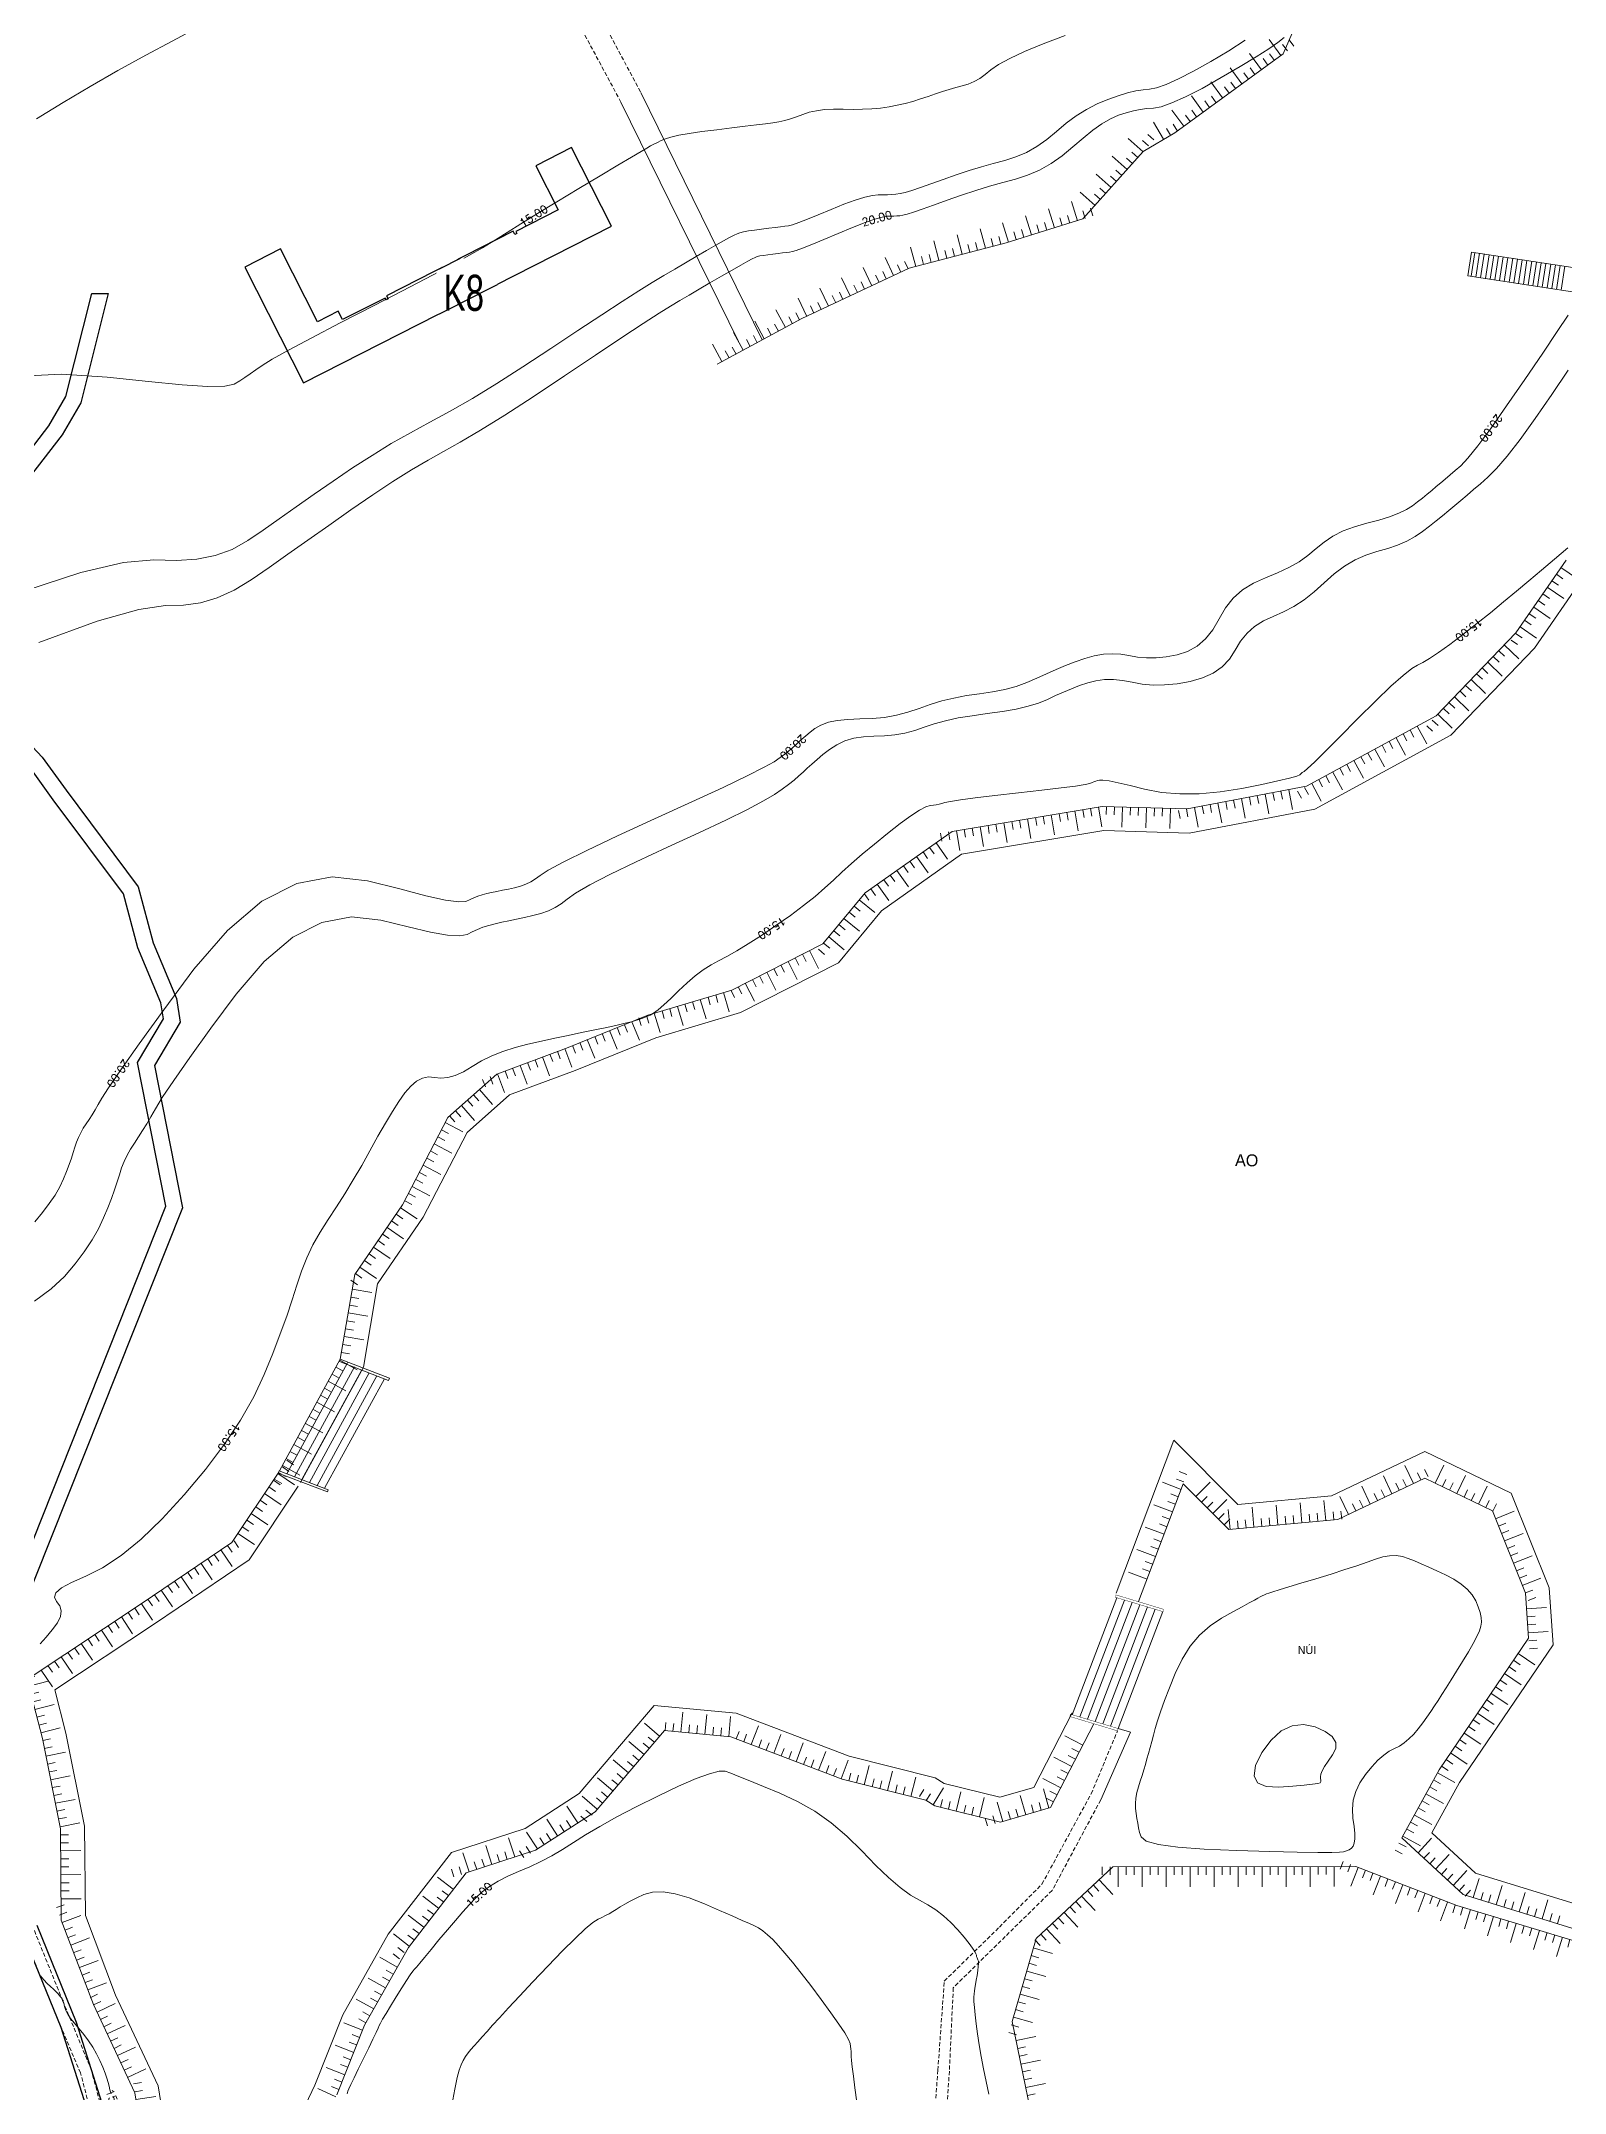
# Model space of a CAD drawing. Header units: inches. Extents: x 496359 to 501064, y 2374078 to 2377203.
# Drawn here: x 498504.2 to 498694.6, y 2376569.5 to 2376825.9 of the extents above; entities that cross this region are included whole.
import ezdxf
from ezdxf.enums import TextEntityAlignment as Align

# ---------------------------------------------------------------- set-up
doc = ezdxf.new("R2010")
doc.units = ezdxf.units.IN
doc.header["$MEASUREMENT"] = 0
doc.linetypes.add('DASHED', pattern=[0.75, 0.5, -0.25])
for name, color, linetype in [('chu', 6, 'Continuous'), ('MANH', 147, 'Continuous'), ('NOI', 2, 'Continuous'), ('tl', 8, 'Continuous')]:
    doc.layers.add(name, color=color, linetype=linetype)
for name, color, linetype, lineweight in [('EG Text2', 7, 'Continuous', 18), ('ISO', 252, 'Continuous', 20), ('LC Net dam 1', 30, 'Continuous', 30), ('LC Net manh', 239, 'Continuous', 5), ('manh1', 67, 'Continuous', 13)]:
    doc.layers.add(name, color=color, linetype=linetype, lineweight=lineweight)
doc.styles.add('EG Hai', font='')
doc.styles.get("Standard").update_dxf_attribs({"font": 'vnsimli.shx', "height": 2})
doc.styles.add('style1', font='')
doc.styles.get('EG Hai').set_extended_font_data('.VnArial NarrowH')
doc.styles.get('style1').set_extended_font_data('.VnAvantH')

# ---------------------------------------------------------------- blocks, each defined once
blk = doc.blocks.new('t2')
at = {"layer": 'tl', "color": 250, "lineweight": 0}
for p, q in [((-2, 0), (-2, -1)), ((-1, 0), (-1, -1)), ((0, 0), (0, -2.5))]:
    blk.add_line(p, q, dxfattribs=at)
blk = doc.blocks.new('t1')
at = {"layer": 'tl', "color": 250, "lineweight": 0}
for p, q in [((-2, 0), (-2, 1)), ((-1, 0), (-1, 1)), ((0, 0), (0, 2.5))]:
    blk.add_line(p, q, dxfattribs=at)
blk = doc.blocks.new('Nền HT mới')
at = {"layer": 'MANH', "lineweight": 0, "elevation": -28.38}
for points in [[(277.73, 552.01), (274.08, 543.55), (274.08, 543.55), (260.53, 533.7), (256.59, 531.36), (249.06, 522.93), (239.48, 519.96), (227.33, 516.78), (213.95, 510.48), (203.37, 504.78)], [(193.82, 538.74), (209, 507.81)], [(191.33, 537.52), (206.01, 507.62)], [(297.6, 518.79), (297.15, 515.83)], [(297.56, 515.77), (298.02, 518.73)], [(331.35, 510.98), (322.26, 513.99), (313, 516.44), (297.6, 518.79)], [(298.16, 515.67), (298.61, 518.64)], [(298.75, 515.58), (299.2, 518.55)], [(299.34, 515.49), (299.8, 518.46)], [(299.94, 515.4), (300.39, 518.37)], [(300.53, 515.31), (300.98, 518.28)], [(301.12, 515.22), (301.57, 518.19)], [(301.71, 515.13), (302.17, 518.1)], [(302.31, 515.04), (302.76, 518.01)], [(330.41, 508.13), (321.4, 511.11), (312.39, 513.5), (297.15, 515.83)], [(302.9, 514.95), (303.35, 517.92)], [(303.49, 514.86), (303.95, 517.82)], [(304.09, 514.77), (304.54, 517.73)], [(304.68, 514.68), (305.13, 517.64)], [(305.27, 514.59), (305.73, 517.55)], [(305.87, 514.5), (306.32, 517.46)], [(306.46, 514.41), (306.91, 517.37)], [(307.05, 514.32), (307.51, 517.28)], [(307.65, 514.22), (308.1, 517.19)], [(308.24, 514.13), (308.69, 517.1)], [(308.83, 514.04), (309.29, 517.01)], [(254.99, 333.85), (251.28, 325.38)], [(253.47, 334.29), (254.99, 333.85)], [(243.85, 280.04), (240.22, 297.68), (243.2, 308.04), (252.81, 317.02), (283.17, 317.04), (295.78, 312.17), (312.63, 307.11), (333.74, 299.38), (333.98, 283.5)]]:
    blk.add_lwpolyline(points, dxfattribs=at)
at = {"layer": 'MANH', "linetype": 'DASHED', "lineweight": 0, "elevation": -28.38}
for points in [[(193.77, 538.83), (188.26, 549.11), (181.73, 561.09), (177.16, 569.2), (172.88, 574.96)], [(191.33, 537.52), (185.82, 547.79), (179.31, 559.75), (174.83, 567.69), (170.66, 573.31)]]:
    blk.add_lwpolyline(points, dxfattribs=at)
at = {"layer": 'MANH', "color": 2, "lineweight": 0, "elevation": -28.38}
for points in [[(148.66, 366.49), (156.27, 380.45), (158.08, 391.02), (164.05, 399.72), (169.7, 410.66), (175.84, 416.08), (184.53, 419.33), (194.71, 423.43), (205.17, 426.56), (216.58, 432.35), (221.83, 438.71), (232.71, 446.4), (251.47, 449.51), (262.08, 449.2), (277, 452.04), (293.19, 460.82), (303.16, 471.21), (309.43, 480.31)], [(313.11, 308.45), (296.58, 313.55), (288.91, 320.62), (293.55, 329.12), (304.75, 345.58), (304.34, 351.21), (300.22, 361.5), (291.78, 365.59), (280.91, 360.42), (267.27, 359.17), (261.59, 364.89), (256.01, 350.16)], [(151.3, 365.05), (159.15, 379.46), (160.92, 389.86), (166.63, 398.18), (172.11, 408.78), (177.41, 413.46), (185.61, 416.54), (195.7, 420.6), (206.28, 423.77), (218.5, 429.96), (223.89, 436.49), (233.88, 443.55), (251.67, 446.51), (262.32, 446.19), (278.02, 449.18), (295.03, 458.41), (305.49, 469.31), (311.69, 478.3)], [(313.94, 311.34), (298.11, 316.22), (292.67, 321.24), (296.12, 327.56), (307.82, 344.75), (307.3, 351.89), (302.57, 363.7), (291.79, 368.91), (280.1, 363.36), (268.41, 362.28), (260.43, 370.31), (253.2, 351.22)], [(157.15, 379.98), (149.6, 366.13)], [(158.03, 379.5), (150.54, 365.76)], [(156.17, 380.17), (162.31, 377.8)], [(156.27, 380.45), (162.41, 378.08)], [(158.95, 379.1), (151.48, 365.4)], [(159.89, 378.73), (152.42, 365.03)], [(160.83, 378.37), (153.37, 364.67)], [(161.77, 378), (154.31, 364.31)], [(148.52, 366.22), (142.72, 357.54), (131.4, 349.88), (117.14, 340.43), (119.04, 333.05), (121.31, 321.76), (121.41, 310.36), (125.43, 299.79), (130.6, 288.77), (132.16, 278.98)], [(155.83, 288.51), (159.3, 297.23), (164.77, 306.94), (171.98, 316.25), (180.66, 319.09), (188.1, 323.89), (196.77, 334.05), (205.05, 333.26), (218.96, 327.97), (229.42, 325.33), (230.57, 324.62), (238.75, 322.61), (245, 324.41), (250.4, 334.9)], [(151.01, 364.56), (144.89, 355.38), (133.07, 347.39), (120.58, 339.11), (121.96, 333.72), (124.31, 322.08), (124.41, 310.93), (128.19, 300.96), (133.5, 289.66), (135.16, 279.23)], [(147.61, 278.24), (153.08, 289.71), (156.58, 298.52), (162.26, 308.61), (170.17, 318.81), (179.36, 321.82), (186.1, 326.17), (195.5, 337.18), (205.73, 336.21), (219.86, 330.84), (230.6, 328.12), (231.74, 327.42), (238.69, 325.71), (242.93, 326.93), (247.73, 336.27)], [(148.52, 366.22), (154.65, 363.85)], [(148.63, 366.5), (154.76, 364.13)], [(247.71, 336.02), (253.3, 350.64)], [(248.67, 335.74), (254.26, 350.35)], [(249.63, 335.45), (255.22, 350.06)], [(250.59, 335.16), (256.18, 349.77)], [(251.55, 334.87), (257.14, 349.48)], [(252.51, 334.58), (258.1, 349.19)], [(253.47, 334.29), (259.06, 348.9)]]:
    blk.add_lwpolyline(points, dxfattribs=at)
at = {"layer": 'MANH', "color": 3, "lineweight": 0, "elevation": -28.38}
for points in [[(162.31, 377.8), (162.41, 378.08)], [(148.52, 366.22), (148.63, 366.5)], [(154.65, 363.85), (154.76, 364.13)]]:
    blk.add_lwpolyline(points, dxfattribs=at)
at = {"layer": 'MANH', "color": 2, "lineweight": 0, "const_width": 0.05, "elevation": -28.38}
for points in [[(253.1, 350.7), (259.06, 348.9), (259.14, 349.19), (253.19, 350.99), (253.1, 350.7)], [(247.42, 335.8), (253.38, 334), (253.46, 334.29), (247.51, 336.08), (247.42, 335.8)]]:
    blk.add_lwpolyline(points, dxfattribs=at)
at = {"layer": 'MANH', "color": 3, "linetype": 'DASHED', "lineweight": 0, "elevation": -28.38}
for points in [[(114.21, 206.31), (122.48, 207.6), (132.44, 211.42), (137.8, 215.92), (138.61, 222.05), (137.24, 229.65), (136.49, 239.31), (137.7, 248.68), (137.43, 252.43), (135.9, 254.75), (131.9, 258.11), (126.8, 264.1), (125.92, 271.52), (126.75, 280.05), (123.81, 291.25), (120.21, 299.79), (116.3, 309.55)], [(117.76, 309.73), (121.57, 300.3), (125.13, 291.73), (128.19, 280.22)], [(230.35, 283.61), (230.93, 291.6), (231.74, 302.73), (238.62, 309.48), (243.94, 314.85), (250.09, 326.15), (253.38, 334)], [(251.28, 325.38), (245.21, 314.05), (239.35, 308.3), (232.86, 301.91), (232.37, 291.47), (231.83, 283.26)]]:
    blk.add_lwpolyline(points, dxfattribs=at)
at = {"layer": 'manh1', "lineweight": 0, "elevation": -28.38}
for points in [[(118.31, 535.43), (121.63, 537.48), (125.02, 539.5), (128.48, 541.48), (131.96, 543.39), (135.24, 545.16), (138.12, 546.69)], [(116.84, 476.48), (123.83, 478.77), (129.17, 480.02), (132.96, 480.32), (135.81, 480.25), (138.34, 480.4), (140.65, 480.86), (142.77, 481.64), (144.72, 482.73), (146.63, 484.04), (148.64, 485.45), (150.77, 486.95), (153.02, 488.53), (155.39, 490.18), (157.81, 491.83), (160.23, 493.39), (162.64, 494.85), (165.05, 496.22), (167.46, 497.53), (170, 498.9), (172.78, 500.5), (175.81, 502.35), (179.09, 504.44), (182.56, 506.73), (185.94, 508.98), (188.93, 510.96), (191.47, 512.62), (193.57, 513.95), (195.25, 514.99), (196.69, 515.85), (198.07, 516.67), (199.42, 517.46), (200.74, 518.23), (202.02, 518.98), (203.18, 519.65), (204.15, 520.2), (204.91, 520.62), (205.47, 520.92), (205.85, 521.09), (206.19, 521.21), (206.66, 521.32), (207.27, 521.43), (208.03, 521.54), (208.91, 521.65), (209.81, 521.76), (210.6, 521.86), (211.26, 521.94), (211.81, 522.01), (212.26, 522.08), (212.79, 522.21), (213.58, 522.48), (214.65, 522.89), (215.99, 523.44), (217.58, 524.1), (219.19, 524.76), (220.61, 525.28), (221.8, 525.65), (222.76, 525.87), (223.49, 525.94), (224.09, 525.94), (224.65, 525.95), (225.19, 525.98), (225.7, 526.03), (226.21, 526.11), (226.83, 526.25), (227.67, 526.5), (228.75, 526.85), (230.07, 527.31), (231.61, 527.86), (233.24, 528.44), (234.83, 528.97), (236.37, 529.45), (237.86, 529.87), (239.28, 530.25), (240.66, 530.68), (241.99, 531.25), (243.29, 531.97), (244.54, 532.84), (245.76, 533.85), (246.97, 534.88), (248.22, 535.81), (249.51, 536.62), (250.83, 537.3), (252.18, 537.87), (253.47, 538.33), (254.64, 538.68), (255.68, 538.92), (256.57, 539.07), (257.37, 539.15), (258.27, 539.32), (259.47, 539.73), (261.01, 540.42), (262.88, 541.39), (265.04, 542.61), (267.27, 543.95), (269.32, 545.28)], [(309.69, 504.02), (307.65, 501.01), (305.55, 497.98), (303.68, 495.39), (302.07, 493.3), (300.74, 491.74), (299.66, 490.66), (298.74, 489.85), (297.88, 489.12), (297.06, 488.43), (296.27, 487.76), (295.52, 487.12), (294.76, 486.49), (293.99, 485.85), (293.19, 485.2), (292.36, 484.54), (291.49, 483.87), (290.55, 483.24), (289.52, 482.67), (288.38, 482.17), (287.14, 481.74), (285.8, 481.36), (284.42, 480.93), (283.07, 480.33), (281.75, 479.55), (280.47, 478.59), (279.22, 477.48), (277.97, 476.35), (276.71, 475.35), (275.43, 474.5), (274.13, 473.82), (272.83, 473.26), (271.6, 472.71), (270.5, 472.02), (269.56, 471.18), (268.76, 470.18), (268.08, 469.06), (267.37, 467.94), (266.47, 466.98), (265.34, 466.18), (263.99, 465.57), (262.44, 465.13), (260.82, 464.85), (259.27, 464.7), (257.82, 464.69), (256.47, 464.8), (255.21, 465.03), (254.01, 465.26), (252.87, 465.38), (251.76, 465.37), (250.69, 465.23), (249.66, 464.96), (248.65, 464.62), (247.65, 464.23), (246.65, 463.81), (245.64, 463.37), (244.63, 462.9), (243.51, 462.44), (242.2, 462.03), (240.7, 461.67), (238.99, 461.37), (237.11, 461.12), (235.22, 460.86), (233.47, 460.57), (231.89, 460.23), (230.48, 459.84), (229.23, 459.41), (228.04, 459.01), (226.82, 458.69), (225.57, 458.47), (224.27, 458.34), (222.94, 458.29), (221.63, 458.22), (220.42, 458.03), (219.31, 457.7), (218.3, 457.23), (217.39, 456.64), (216.57, 455.99), (215.84, 455.38), (215.19, 454.82), (214.61, 454.3), (214.1, 453.82), (213.58, 453.34), (212.98, 452.82), (212.28, 452.27), (211.47, 451.67), (210.51, 451.02), (209.15, 450.21), (207.15, 449.14), (204.45, 447.81), (201.08, 446.22), (197.14, 444.41), (193.23, 442.6), (189.96, 441.03), (187.44, 439.73), (185.67, 438.7), (184.6, 437.94), (183.87, 437.36), (183.11, 436.88), (182.27, 436.47), (181.34, 436.13), (180.32, 435.87), (179.28, 435.64), (178.28, 435.44), (177.33, 435.24), (176.44, 435.04), (175.6, 434.86), (174.81, 434.66), (174.07, 434.42), (173.4, 434.15), (172.76, 433.84), (172.12, 433.52), (171.19, 433.34), (169.67, 433.43), (167.52, 433.82), (164.73, 434.48), (161.35, 435.32), (157.67, 435.71), (153.98, 435.03), (150.34, 433.17), (146.74, 430.14), (143.25, 426.08), (140.08, 421.82), (137.46, 418.16), (135.45, 415.27), (134.03, 413.14), (133.16, 411.74), (132.59, 410.75), (132.08, 409.86), (131.57, 409.02), (131.06, 408.23), (130.55, 407.46), (130.07, 406.7), (129.64, 405.93), (129.26, 405.15), (128.94, 404.34), (128.66, 403.5), (128.38, 402.61), (128.05, 401.62), (127.66, 400.54), (127.21, 399.37), (126.69, 398.09), (126.06, 396.75), (125.26, 395.34), (124.28, 393.87), (123.13, 392.35), (121.79, 390.79), (120.13, 389.22), (118.04, 387.7)], [(170.22, 287.21), (170.57, 289.22), (170.87, 290.67), (171.12, 291.62), (171.36, 292.26), (171.62, 292.81), (171.91, 293.31), (172.24, 293.77), (172.59, 294.2), (173, 294.65), (173.47, 295.16), (174, 295.76), (174.61, 296.43), (175.3, 297.21), (176.16, 298.16), (177.28, 299.38), (178.67, 300.86), (180.31, 302.62), (182.18, 304.59), (184.03, 306.5), (185.6, 308.07), (186.87, 309.25), (187.82, 310.04), (188.47, 310.46), (188.96, 310.69), (189.42, 310.91), (189.86, 311.15), (190.3, 311.41), (190.74, 311.69), (191.23, 312), (191.81, 312.34), (192.5, 312.72), (193.3, 313.13), (194.21, 313.55), (195.29, 313.84), (196.59, 313.88), (198.11, 313.65), (199.85, 313.14), (201.77, 312.39), (203.64, 311.57), (205.22, 310.88), (206.48, 310.32), (207.41, 309.92), (208.04, 309.65), (208.54, 309.39), (209.07, 309.02), (209.65, 308.53), (210.3, 307.91), (211.01, 307.15), (211.83, 306.22), (212.77, 305.09), (213.85, 303.74), (215.05, 302.18), (216.35, 300.45), (217.57, 298.77), (218.57, 297.36), (219.29, 296.25), (219.75, 295.45), (219.96, 294.93), (220.02, 294.57), (220.06, 294.25), (220.08, 293.94), (220.1, 293.63), (220.12, 293.3), (220.15, 292.81), (220.24, 292), (220.38, 290.86), (220.57, 289.38), (220.8, 287.61)]]:
    blk.add_lwpolyline(points, dxfattribs=at)
at = {"layer": 'manh1', "color": 1, "lineweight": 0, "elevation": -28.38}
for points in [[(115.63, 503.25), (121.45, 503.52), (127.15, 503.18), (132.31, 502.61), (136.51, 502.19), (139.68, 502), (141.82, 502.04), (143.01, 502.3), (143.7, 502.69), (144.34, 503.12), (145, 503.58), (145.71, 504.07), (146.52, 504.62), (147.77, 505.39), (149.79, 506.52), (152.62, 508.03), (156.26, 509.94), (160.6, 512.17), (164.98, 514.43), (168.73, 516.4), (171.76, 518.04), (174.04, 519.33), (175.67, 520.33), (177.11, 521.25), (178.83, 522.33), (180.9, 523.61), (183.34, 525.09), (186.07, 526.74), (188.73, 528.33), (190.95, 529.65), (192.65, 530.66), (193.85, 531.37), (194.56, 531.79), (195.02, 532.05), (195.46, 532.28), (195.9, 532.5), (196.37, 532.72), (196.89, 532.94), (197.57, 533.16), (198.55, 533.38), (199.84, 533.61), (201.44, 533.84), (203.31, 534.08), (205.2, 534.31), (206.87, 534.51), (208.27, 534.68), (209.41, 534.83), (210.31, 534.95), (211.07, 535.08), (211.8, 535.24), (212.54, 535.45), (213.28, 535.71), (214.04, 535.99), (214.84, 536.26), (215.75, 536.46), (216.76, 536.59), (217.88, 536.65), (219.09, 536.64), (220.33, 536.62), (221.53, 536.63), (222.68, 536.69), (223.78, 536.79), (224.83, 536.95), (225.85, 537.14), (226.85, 537.36), (227.82, 537.62), (228.78, 537.92), (229.72, 538.23), (230.63, 538.55), (231.51, 538.85), (232.36, 539.11), (233.17, 539.34), (233.96, 539.55), (234.71, 539.79), (235.45, 540.1), (236.16, 540.5), (236.86, 540.98), (237.57, 541.55), (238.52, 542.22), (239.91, 542.99), (241.77, 543.85), (244.1, 544.81), (246.82, 545.85)], [(309.66, 481.83), (307.97, 480.4), (306.34, 479.03), (304.78, 477.7), (303.22, 476.4), (301.62, 475.07), (299.97, 473.73), (298.26, 472.37), (296.52, 471), (294.89, 469.76), (293.5, 468.75), (292.38, 468), (291.52, 467.49), (290.87, 467.19), (290.15, 466.76), (289.06, 465.9), (287.55, 464.54), (285.64, 462.71), (283.37, 460.46), (281.14, 458.21), (279.32, 456.39), (277.98, 455.07), (277.12, 454.25), (276.71, 453.9), (276.55, 453.81), (276.45, 453.74), (276.36, 453.66), (276.29, 453.58), (276.17, 453.47), (275.78, 453.31), (274.88, 453.06), (273.43, 452.72), (271.42, 452.28), (268.91, 451.78), (266.2, 451.34), (263.6, 451.1), (261.15, 451.08), (258.87, 451.28), (256.77, 451.68), (254.94, 452.12), (253.46, 452.47), (252.33, 452.71), (251.56, 452.82), (251.13, 452.82), (250.87, 452.76), (250.65, 452.67), (250.43, 452.58), (250.21, 452.49), (249.93, 452.38), (249.33, 452.24), (248.15, 452.06), (246.35, 451.83), (243.94, 451.54), (241, 451.22), (238.05, 450.89), (235.6, 450.6), (233.75, 450.35), (232.51, 450.15), (231.82, 450), (231.43, 449.88), (231.09, 449.79), (230.74, 449.73), (230.37, 449.69), (229.97, 449.65), (229.43, 449.48), (228.63, 449.06), (227.56, 448.36), (226.22, 447.38), (224.63, 446.15), (223, 444.82), (221.49, 443.56), (220.14, 442.39), (218.95, 441.31), (217.9, 440.32), (216.83, 439.33), (215.59, 438.27), (214.14, 437.13), (212.5, 435.91), (210.69, 434.63), (208.88, 433.4), (207.25, 432.34), (205.81, 431.46), (204.58, 430.76), (203.54, 430.22), (202.59, 429.71), (201.62, 429.09), (200.62, 428.35), (199.59, 427.47), (198.54, 426.48), (197.55, 425.53), (196.7, 424.73), (195.99, 424.12), (195.42, 423.7), (195, 423.45), (194.64, 423.3), (194.29, 423.16), (193.93, 423.03), (193.57, 422.9), (193.17, 422.77), (192.64, 422.61), (191.88, 422.42), (190.85, 422.19), (189.58, 421.91), (188.06, 421.59), (186.42, 421.25), (184.74, 420.9), (183.07, 420.55), (181.39, 420.19), (179.71, 419.82), (178.1, 419.4), (176.58, 418.91), (175.19, 418.35), (173.9, 417.71), (172.73, 417.01), (171.65, 416.37), (170.64, 415.91), (169.71, 415.64), (168.84, 415.57), (168.04, 415.65), (167.28, 415.72), (166.53, 415.58), (165.79, 415.2), (165.06, 414.58), (164.34, 413.73), (163.59, 412.66), (162.78, 411.4), (161.9, 409.94), (160.97, 408.31), (159.97, 406.5), (158.94, 404.65), (157.89, 402.84), (156.84, 401.12), (155.79, 399.47), (154.74, 397.89), (153.75, 396.33), (152.85, 394.74), (152.07, 393.11), (151.41, 391.43), (150.83, 389.71), (150.25, 387.86), (149.57, 385.83), (148.77, 383.6), (147.84, 381.16), (146.77, 378.54), (145.45, 375.75), (143.8, 372.84), (141.8, 369.82), (139.44, 366.68), (136.77, 363.49), (134.01, 360.49), (131.37, 357.95), (128.88, 355.92), (126.57, 354.39), (124.46, 353.33), (122.7, 352.56), (121.45, 351.88), (120.73, 351.26), (120.54, 350.69), (120.82, 350.17), (121.23, 349.63), (121.41, 349.01), (121.31, 348.3), (120.92, 347.5), (120.27, 346.62), (119.5, 345.73), (118.76, 344.89)], [(118.8, 303.37), (119.23, 302.87), (119.66, 302.44), (120.06, 302.07), (120.42, 301.74), (120.72, 301.44), (120.97, 301.19), (121.16, 300.96), (121.3, 300.78), (121.42, 300.63), (121.51, 300.51), (121.57, 300.42), (121.6, 300.36), (121.63, 300.29), (121.66, 300.17), (121.71, 299.98), (121.76, 299.74), (121.83, 299.43), (121.97, 299.05), (122.21, 298.6), (122.57, 298.07), (123.05, 297.46), (123.62, 296.78), (124.23, 296.05), (124.81, 295.28), (125.34, 294.47), (125.81, 293.64), (126.23, 292.79), (126.59, 291.98), (126.89, 291.24), (127.11, 290.61), (127.27, 290.07), (127.37, 289.61), (127.47, 289.16), (127.62, 288.64)], [(157.11, 288.63), (157.15, 288.8), (157.21, 288.97), (157.33, 289.26), (157.59, 289.8), (157.99, 290.63), (158.52, 291.72), (159.17, 293.06), (159.82, 294.39), (160.35, 295.49), (160.75, 296.31), (161, 296.87), (161.14, 297.18), (161.28, 297.48), (161.55, 297.96), (161.98, 298.68), (162.55, 299.62), (163.25, 300.75), (163.96, 301.89), (164.55, 302.82), (165, 303.51), (165.32, 303.97), (165.53, 304.23), (165.77, 304.49), (166.19, 304.97), (166.8, 305.69), (167.61, 306.67), (168.6, 307.87), (169.65, 309.13), (170.65, 310.31), (171.57, 311.37), (172.41, 312.31), (173.19, 313.13), (174, 313.87), (174.93, 314.57), (176.01, 315.22), (177.22, 315.84), (178.55, 316.42), (179.95, 317.01), (181.34, 317.67), (182.7, 318.39), (184.05, 319.19), (185.4, 320.05), (186.9, 321.01), (188.7, 322.07), (190.82, 323.24), (193.25, 324.51), (195.94, 325.85), (198.54, 327.09), (200.72, 328.03), (202.4, 328.65), (203.6, 328.96), (204.36, 328.95), (205.07, 328.7), (206.07, 328.3), (207.43, 327.75), (209.15, 327.06), (211.2, 326.22), (213.39, 325.19), (215.54, 323.96), (217.59, 322.5), (219.56, 320.83), (221.44, 318.99), (223.19, 317.19), (224.78, 315.66), (226.22, 314.42), (227.5, 313.49), (228.63, 312.84), (229.67, 312.28), (230.67, 311.64), (231.63, 310.9), (232.55, 310.06), (233.43, 309.12), (234.21, 308.21), (234.83, 307.45), (235.28, 306.85), (235.56, 306.42), (235.69, 306.15), (235.74, 305.96), (235.78, 305.8), (235.83, 305.65), (235.88, 305.52), (235.94, 305.39), (235.99, 305.21), (236, 304.93), (235.98, 304.54), (235.92, 304.04), (235.83, 303.45), (235.72, 302.85), (235.63, 302.31), (235.55, 301.85), (235.49, 301.46), (235.45, 301.13), (235.43, 300.74), (235.44, 300.19), (235.49, 299.44), (235.58, 298.51), (235.7, 297.39), (235.87, 296.14), (236.08, 294.78), (236.33, 293.32), (236.64, 291.78), (236.98, 290.17), (237.31, 288.59)], [(118.62, 470.02), (125.88, 472.65), (131.1, 474.14), (134.41, 474.61), (136.69, 474.66), (138.8, 474.95), (140.9, 475.57), (143.01, 476.54), (145.15, 477.84), (147.36, 479.37), (149.72, 481.03), (152.21, 482.79), (154.85, 484.64), (157.6, 486.57), (160.32, 488.44), (162.84, 490.11), (165.15, 491.56), (167.25, 492.8), (169.18, 493.86), (171.26, 495.02), (173.79, 496.53), (176.82, 498.43), (180.35, 500.71), (184.29, 503.33), (188.15, 505.92), (191.45, 508.11), (194.11, 509.87), (196.12, 511.17), (197.54, 512.05), (198.68, 512.73), (199.85, 513.42), (201.11, 514.16), (202.46, 514.95), (203.88, 515.77), (205.22, 516.55), (206.32, 517.17), (207.17, 517.65), (207.74, 517.96), (208.09, 518.13), (208.35, 518.23), (208.69, 518.31), (209.13, 518.38), (209.67, 518.46), (210.31, 518.55), (210.96, 518.62), (211.53, 518.69), (212.01, 518.75), (212.41, 518.8), (212.75, 518.86), (213.23, 519), (214.02, 519.29), (215.17, 519.75), (216.67, 520.37), (218.47, 521.13), (220.28, 521.88), (221.83, 522.49), (223.06, 522.92), (223.98, 523.17), (224.59, 523.26), (225.03, 523.27), (225.43, 523.28), (225.81, 523.3), (226.18, 523.33), (226.55, 523.4), (227.08, 523.53), (227.88, 523.78), (228.99, 524.16), (230.4, 524.66), (232.08, 525.27), (233.89, 525.91), (235.66, 526.5), (237.38, 527.03), (239.03, 527.5), (240.62, 527.92), (242.15, 528.4), (243.63, 529.03), (245.07, 529.84), (246.46, 530.81), (247.8, 531.93), (249.08, 533.04), (250.3, 534.01), (251.44, 534.81), (252.51, 535.43), (253.51, 535.88), (254.46, 536.2), (255.36, 536.45), (256.22, 536.62), (257.04, 536.72), (257.86, 536.78), (258.85, 536.96), (260.18, 537.42), (261.88, 538.18), (263.96, 539.25), (266.34, 540.59), (268.7, 541.97), (270.7, 543.19), (272.28, 544.2), (273.43, 544.99), (274.21, 545.59)], [(309.67, 510.9), (308.33, 508.88), (306.52, 506.17), (304.29, 502.88), (302, 499.56), (300.02, 496.76), (298.4, 494.59), (297.16, 493.05), (296.26, 492.1), (295.57, 491.49), (294.94, 490.95), (294.33, 490.43), (293.76, 489.95), (293.2, 489.48), (292.65, 489.01), (292.08, 488.54), (291.49, 488.06), (290.88, 487.58), (290.23, 487.09), (289.47, 486.61), (288.53, 486.15), (287.38, 485.71), (286.04, 485.3), (284.53, 484.91), (282.99, 484.47), (281.57, 483.94), (280.3, 483.3), (279.18, 482.56), (278.18, 481.73), (277.18, 480.88), (276.06, 480.09), (274.79, 479.36), (273.39, 478.71), (271.86, 478.1), (270.36, 477.43), (269.01, 476.59), (267.85, 475.56), (266.88, 474.33), (266.06, 472.96), (265.27, 471.6), (264.36, 470.46), (263.32, 469.55), (262.13, 468.89), (260.82, 468.47), (259.47, 468.22), (258.19, 468.1), (256.99, 468.09), (255.87, 468.19), (254.81, 468.37), (253.78, 468.54), (252.72, 468.6), (251.62, 468.53), (250.47, 468.33), (249.29, 468), (248.1, 467.58), (246.9, 467.12), (245.7, 466.62), (244.5, 466.09), (243.3, 465.53), (242.05, 464.99), (240.72, 464.52), (239.28, 464.13), (237.75, 463.83), (236.14, 463.59), (234.51, 463.36), (232.93, 463.06), (231.42, 462.7), (229.97, 462.26), (228.58, 461.77), (227.19, 461.29), (225.76, 460.92), (224.28, 460.65), (222.74, 460.5), (221.18, 460.45), (219.69, 460.4), (218.37, 460.27), (217.25, 460.03), (216.32, 459.69), (215.58, 459.26), (214.97, 458.79), (214.43, 458.34), (213.95, 457.92), (213.53, 457.54), (213.15, 457.19), (212.77, 456.84), (212.33, 456.46), (211.82, 456.06), (211.21, 455.62), (210.47, 455.11), (209.22, 454.41), (207.12, 453.34), (204.11, 451.9), (200.2, 450.09), (195.54, 447.96), (190.89, 445.83), (187.06, 444.03), (184.18, 442.61), (182.26, 441.57), (181.22, 440.9), (180.64, 440.46), (180.08, 440.1), (179.46, 439.8), (178.77, 439.55), (178.03, 439.36), (177.27, 439.19), (176.53, 439.04), (175.84, 438.89), (175.18, 438.75), (174.56, 438.62), (173.99, 438.47), (173.45, 438.29), (172.95, 438.09), (172.48, 437.87), (171.97, 437.65), (171.08, 437.58), (169.43, 437.81), (166.97, 438.36), (163.7, 439.21), (159.68, 440.24), (155.27, 440.71), (150.85, 439.89), (146.47, 437.67), (142.16, 434.03), (137.97, 429.17), (134.2, 424.1), (131.14, 419.85), (128.83, 416.6), (127.29, 414.35), (126.46, 413.05), (126.01, 412.28), (125.63, 411.62), (125.25, 411), (124.88, 410.41), (124.5, 409.85), (124.15, 409.3), (123.83, 408.73), (123.56, 408.16), (123.32, 407.56), (123.11, 406.95), (122.91, 406.29), (122.67, 405.57), (122.38, 404.78), (122.05, 403.92), (121.67, 402.98), (121.21, 401.99), (120.62, 400.96), (119.91, 399.89), (119.06, 398.77), (118.08, 397.62)]]:
    blk.add_lwpolyline(points, dxfattribs=at)
at = {"layer": 'manh1', "lineweight": 0, "elevation": -28.38}
blk.add_lwpolyline([(286.53, 355.73), (287.38, 355.88), (288.19, 355.9), (288.97, 355.8), (289.71, 355.56), (290.48, 355.24), (291.33, 354.87), (292.26, 354.46), (293.28, 354), (294.36, 353.5), (295.4, 352.95), (296.32, 352.35), (297.08, 351.69), (297.68, 350.99), (298.14, 350.23), (298.46, 349.49), (298.69, 348.8), (298.82, 348.17), (298.85, 347.6), (298.78, 347.08), (298.6, 346.51), (298.28, 345.79), (297.81, 344.9), (297.22, 343.86), (296.5, 342.68), (295.75, 341.47), (295.06, 340.37), (294.44, 339.39), (293.9, 338.54), (293.43, 337.8), (292.99, 337.12), (292.52, 336.43), (292.03, 335.72), (291.51, 335), (290.96, 334.27), (290.39, 333.58), (289.8, 332.99), (289.21, 332.49), (288.6, 332.1), (287.98, 331.79), (287.34, 331.45), (286.65, 330.96), (285.92, 330.32), (285.15, 329.52), (284.36, 328.56), (283.65, 327.51), (283.14, 326.44), (282.82, 325.34), (282.72, 324.22), (282.8, 323.11), (282.94, 322.07), (283.03, 321.19), (283.04, 320.49), (282.96, 319.96), (282.81, 319.6), (282.6, 319.35), (282.33, 319.15), (282.01, 319), (281.62, 318.9), (281.12, 318.84), (280.16, 318.81), (278.42, 318.82), (275.83, 318.86), (272.42, 318.94), (268.3, 319.05), (264.21, 319.22), (260.9, 319.47), (258.49, 319.81), (256.98, 320.23), (256.32, 320.74), (256.12, 321.3), (256, 321.87), (255.9, 322.46), (255.79, 323.05), (255.69, 323.66), (255.62, 324.28), (255.61, 324.93), (255.68, 325.59), (255.81, 326.28), (256, 326.99), (256.22, 327.71), (256.44, 328.42), (256.66, 329.12), (256.86, 329.81), (257.06, 330.5), (257.25, 331.19), (257.45, 331.92), (257.65, 332.67), (257.86, 333.45), (258.08, 334.28), (258.36, 335.24), (258.75, 336.4), (259.25, 337.78), (259.86, 339.39), (260.58, 341.18), (261.44, 342.97), (262.46, 344.58), (263.63, 345.97), (264.95, 347.13), (266.39, 348.08), (267.78, 348.86), (268.94, 349.49), (269.85, 349.98), (270.5, 350.35), (270.92, 350.58), (271.21, 350.75), (271.47, 350.89), (271.73, 351.01), (272, 351.12), (272.29, 351.22), (272.77, 351.37), (273.59, 351.62), (274.77, 351.98), (276.3, 352.45), (278.16, 353.01), (280.07, 353.6), (281.8, 354.15), (283.3, 354.64), (284.57, 355.08), (285.62, 355.45)], close=True, dxfattribs=at)
at = {"layer": 'manh1', "color": 1, "lineweight": 0, "elevation": -28.38}
blk.add_lwpolyline([(279.71, 330.22), (279.26, 329.55), (278.95, 329.01), (278.78, 328.58), (278.74, 328.26), (278.76, 328.03), (278.77, 327.84), (278.77, 327.69), (278.75, 327.57), (278.68, 327.49), (278.4, 327.42), (277.75, 327.33), (276.71, 327.21), (275.28, 327.09), (273.55, 326.97), (271.94, 327.06), (270.87, 327.52), (270.44, 328.39), (270.63, 329.67), (271.42, 331.28), (272.56, 332.84), (273.83, 333.99), (275.19, 334.65), (276.61, 334.81), (278.06, 334.51), (279.33, 333.94), (280.21, 333.28), (280.64, 332.56), (280.64, 331.79), (280.25, 330.99)], close=True, dxfattribs=at)
at = {"layer": 'NOI', "lineweight": 0}
for name, p, rotation in [('t2', (273.79, 543.34, -12.86), 216.0100226865102), ('t2', (271.36, 541.57, -12.86), 216.0100226865102), ('t2', (266.51, 538.05, -12.86), 216.0100226865102), ('t2', (268.93, 539.81, -12.86), 216.0100226865102), ('t2', (264.08, 536.28, -12.86), 216.0100226865102), ('t2', (259.14, 532.88, -12.86), 210.8028920765748), ('t2', (261.65, 534.52, -12.86), 216.0100226865102), ('t2', (256.57, 531.33, -12.86), 228.2178168817907), ('t2', (254.57, 529.1, -12.86), 228.2178168817907), ('t2', (252.58, 526.86, -12.86), 228.2178168817907), ('t2', (248.37, 522.71, -12.86), 197.2467248297325), ('t2', (250.58, 524.62, -12.86), 228.2178168817907), ('t2', (242.64, 520.93, -12.86), 197.2467248297325), ('t2', (245.5, 521.82, -12.86), 197.2467248297325), ('t2', (231.07, 517.76, -12.86), 194.628361048552), ('t2', (233.97, 518.52, -12.86), 194.628361048552), ('t2', (236.87, 519.27, -12.86), 194.628361048552), ('t2', (239.77, 520.05, -12.86), 197.2467248297325), ('t2', (225.4, 515.87, -12.86), 205.2415302697892), ('t2', (228.16, 517, -12.86), 194.628361048552), ('t2', (219.97, 513.31, -12.86), 205.2415302697892), ('t2', (222.68, 514.59, -12.86), 205.2415302697892), ('t2', (214.54, 510.75, -12.86), 205.2415302697892), ('t2', (217.26, 512.03, -12.86), 205.2415302697892), ('t2', (209.24, 507.94, -12.86), 208.2771869569943), ('t2', (211.89, 509.36, -12.86), 208.2771869569943), ('t2', (203.96, 505.1, -12.86), 208.2771869569943), ('t2', (206.6, 506.52, -12.86), 208.2771869569943), ('t2', (308.78, 479.37, -28.38), 55.42324371216195), ('t2', (305.38, 474.43, -28.38), 55.42324371216195), ('t2', (307.08, 476.9, -28.38), 55.42324371216195), ('t2', (303.68, 471.96, -28.38), 55.42324371216195), ('t2', (301.71, 469.7, -28.38), 46.18668026125518), ('t2', (299.63, 467.54, -28.38), 46.18668026125518), ('t2', (297.56, 465.37, -28.38), 46.18668026125518), ('t2', (295.48, 463.21, -28.38), 46.18668026125518), ('t2', (290.82, 459.54, -28.38), 28.4816314843431), ('t2', (293.4, 461.04, -28.38), 46.18668026125518), ('t2', (285.55, 456.67, -28.38), 28.4816314843431), ('t2', (288.19, 458.11, -28.38), 28.4816314843431), ('t2', (282.91, 455.24, -28.38), 28.4816314843431), ('t2', (274.77, 451.61, -28.38), 10.74805183548054), ('t2', (277.64, 452.38, -28.38), 28.4816314843431), ('t2', (280.28, 453.81, -28.38), 28.4816314843431), ('t2', (248.05, 448.95, -28.38), 9.422500437943123), ('t2', (251.01, 449.44, -28.38), 9.422500437943123), ('t2', (254, 449.44, -28.38), 358.3224501729052), ('t2', (257, 449.35, -28.38), 358.3224501729052), ('t2', (260, 449.26, -28.38), 358.3224501729052), ('t2', (262.98, 449.37, -28.38), 10.74805183548054), ('t2', (265.93, 449.93, -28.38), 10.74805183548054), ('t2', (268.87, 450.49, -28.38), 10.74805183548054), ('t2', (271.82, 451.05, -28.38), 10.74805183548054), ('t2', (233.25, 446.49, -28.38), 9.422500437943123), ('t2', (236.21, 446.98, -28.38), 9.422500437943123), ('t2', (239.17, 447.47, -28.38), 9.422500437943123), ('t2', (242.13, 447.96, -28.38), 9.422500437943123), ('t2', (245.09, 448.45, -28.38), 9.422500437943123), ('t2', (230.71, 444.98, -28.38), 35.25728373518688), ('t2', (225.81, 441.52, -28.38), 35.25728373518688), ('t2', (228.26, 443.25, -28.38), 35.25728373518688), ('t2', (223.36, 439.79, -28.38), 35.25728373518688), ('t2', (221.11, 437.84, -28.38), 50.47385117664297), ('t2', (219.2, 435.52, -28.38), 50.47385117664297), ('t2', (214.9, 431.5, -28.38), 26.88921304232802), ('t2', (217.29, 433.21, -28.38), 50.47385117664297), ('t2', (209.55, 428.79, -28.38), 26.88921304232802), ('t2', (212.22, 430.14, -28.38), 26.88921304232802), ('t2', (204.13, 426.25, -28.38), 16.67320851308914), ('t2', (206.87, 427.43, -28.38), 26.88921304232802), ('t2', (195.5, 423.67, -28.38), 16.67320851308914), ('t2', (198.38, 424.53, -28.38), 16.67320851308914), ('t2', (201.25, 425.39, -28.38), 16.67320851308914), ('t2', (189.91, 421.5, -28.38), 21.91599649004822), ('t2', (192.7, 422.62, -28.38), 21.91599649004822), ('t2', (181.54, 418.21, -28.38), 20.54009833437145), ('t2', (184.34, 419.27, -28.38), 20.54009833437145), ('t2', (187.13, 420.38, -28.38), 21.91599649004822), ('t2', (175.92, 416.11, -28.38), 20.54009833437145), ('t2', (178.73, 417.16, -28.38), 20.54009833437145), ('t2', (173.65, 414.15, -28.38), 41.4349646665551), ('t2', (171.4, 412.16, -28.38), 41.4349646665551), ('t2', (169.37, 410.01, -28.38), 62.66886279140196), ('t2', (167.99, 407.35, -28.38), 62.66886279140196), ('t2', (166.61, 404.68, -28.38), 62.66886279140196), ('t2', (165.23, 402.02, -28.38), 62.66886279140196), ('t2', (163.81, 399.38, -28.38), 55.55306554946944), ('t2', (162.11, 396.91, -28.38), 55.55306554946944), ('t2', (160.42, 394.43, -28.38), 55.55306554946944), ('t2', (158.72, 391.96, -28.38), 55.55306554946944), ('t2', (157.76, 389.18, -28.38), 80.31904674997766), ('t2', (157.26, 386.23, -28.38), 80.31904674997766), ('t2', (156.75, 383.27, -28.38), 80.31904674997766), ('t2', (156.2, 380.33, -28.38), 61.41019977919007), ('t2', (154.77, 377.69, -28.38), 61.41019977919007), ('t2', (153.33, 375.06, -28.38), 61.41019977919007), ('t2', (151.9, 372.43, -28.38), 61.41019977919007), ('t2', (150.46, 369.79, -28.38), 61.41019977919007), ('t2', (149.03, 367.16, -28.38), 61.41019977919007), ('t1', (148.47, 366.15, -28.38), 236.2831340815078), ('t2', (261.32, 364.18, -28.38), 249.2567714164538), ('t2', (287.67, 363.63, -28.38), 205.4361311640777), ('t2', (290.37, 364.92, -28.38), 205.4361311640777), ('t2', (293.08, 364.96, -28.38), 154.1935068962301), ('t1', (146.8, 363.65, -28.38), 236.2831340815078), ('t2', (260.26, 361.38, -28.38), 249.2567714164538), ('t2', (263.17, 363.3, -28.38), 134.7994837859796), ('t2', (282.25, 361.05, -28.38), 205.4361311640777), ('t2', (284.96, 362.34, -28.38), 205.4361311640777), ('t2', (295.78, 363.65, -28.38), 154.1935068962301), ('t2', (298.48, 362.34, -28.38), 154.1935068962301), ('t1', (145.14, 361.15, -28.38), 236.2831340815078), ('t2', (265.28, 361.17, -28.38), 134.7994837859796), ('t2', (267.45, 359.18, -28.38), 185.2442486527462), ('t2', (270.43, 359.46, -28.38), 185.2442486527462), ('t2', (273.42, 359.73, -28.38), 185.2442486527462), ('t2', (276.41, 360.01, -28.38), 185.2442486527462), ('t2', (279.4, 360.28, -28.38), 185.2442486527462), ('t1', (143.47, 358.66, -28.38), 236.2831340815078), ('t2', (259.19, 358.57, -28.38), 249.2567714164538), ('t2', (300.62, 360.51, -28.38), 111.8207192894364), ('t1', (141.35, 356.61, -28.38), 214.0655178886717), ('t2', (258.13, 355.77, -28.38), 249.2567714164538), ('t2', (301.73, 357.73, -28.38), 111.8207192894364), ('t1', (136.38, 353.25, -28.38), 214.0655178886717), ('t1', (138.87, 354.93, -28.38), 214.0655178886717), ('t2', (257.07, 352.96, -28.38), 249.2567714164538), ('t2', (302.85, 354.94, -28.38), 111.8207192894364), ('t1', (133.9, 351.57, -28.38), 214.0655178886717), ('t2', (303.96, 352.16, -28.38), 111.8207192894364), ('t1', (128.91, 348.23, -28.38), 213.5554762920593), ('t1', (131.41, 349.89, -28.38), 214.0655178886717), ('t2', (304.49, 349.24, -28.38), 94.16746446645136), ('t1', (126.41, 346.57, -28.38), 213.5554762920593), ('t2', (304.71, 346.24, -28.38), 94.16746446645136), ('t1', (121.41, 343.26, -28.38), 213.5554762920593), ('t1', (123.91, 344.92, -28.38), 213.5554762920593), ('t2', (303.44, 343.65, -28.38), 55.75678078822497), ('t1', (117.36, 339.58, -28.38), 284.3890641794374), ('t1', (118.91, 341.6, -28.38), 213.5554762920593), ('t2', (301.75, 341.17, -28.38), 55.75678078822497), ('t1', (118.11, 336.67, -28.38), 284.3890641794374), ('t2', (300.07, 338.69, -28.38), 55.75678078822497), ('t1', (118.85, 333.76, -28.38), 284.3890641794374), ('t1', (198.83, 333.85, -28.38), 354.5676882788097), ('t1', (201.81, 333.57, -28.38), 354.5676882788097), ('t1', (204.8, 333.29, -28.38), 354.5676882788097), ('t2', (298.38, 336.21, -28.38), 55.75678078822497), ('t1', (196.16, 333.34, -28.38), 49.52258010457263), ('t1', (207.62, 332.28, -28.38), 339.1706621884584), ('t1', (210.42, 331.22, -28.38), 339.1706621884584), ('t1', (249.03, 332.23, -28.38), 62.75863610157096), ('t2', (296.69, 333.73, -28.38), 55.75678078822497), ('t1', (119.48, 330.83, -28.38), 281.3873494302363), ('t1', (194.22, 331.06, -28.38), 49.52258010457263), ('t1', (213.23, 330.15, -28.38), 339.1706621884584), ('t1', (216.03, 329.08, -28.38), 339.1706621884584), ('t1', (218.83, 328.02, -28.38), 339.1706621884584), ('t2', (295, 331.25, -28.38), 55.75678078822497), ('t1', (120.07, 327.89, -28.38), 281.3873494302363), ('t1', (192.27, 328.77, -28.38), 49.52258010457263), ('t1', (221.74, 327.27, -28.38), 345.8264236639343), ('t1', (224.65, 326.53, -28.38), 345.8264236639343), ('t1', (227.56, 325.8, -28.38), 345.8264236639343), ('t1', (247.66, 329.56, -28.38), 62.75863610157096), ('t2', (293.35, 328.75, -28.38), 61.3554907984032), ('t1', (120.67, 324.95, -28.38), 281.3873494302363), ('t1', (188.37, 324.21, -28.38), 49.52258010457263), ('t1', (190.32, 326.49, -28.38), 49.52258010457263), ('t1', (230.34, 324.76, -28.38), 328.4297436961724), ('t1', (233.22, 323.97, -28.38), 346.1727043000431), ('t1', (236.13, 323.25, -28.38), 346.1727043000431), ('t1', (241.92, 323.52, -28.38), 16.07529259149254), ('t1', (244.81, 324.35, -28.38), 16.07529259149254), ('t1', (246.28, 326.9, -28.38), 62.75863610157096), ('t2', (291.91, 326.12, -28.38), 61.3554907984032), ('t1', (121.26, 322.01, -28.38), 281.3873494302363), ('t1', (185.93, 322.49, -28.38), 32.8082208711895), ('t1', (239.04, 322.69, -28.38), 16.07529259149254), ('t2', (290.47, 323.48, -28.38), 61.3554907984032), ('t1', (121.33, 319.01, -28.38), 270.5087567562127), ('t1', (178.07, 318.24, -28.38), 18.13644056953181), ('t1', (180.89, 319.24, -28.38), 32.8082208711895), ('t1', (183.41, 320.87, -28.38), 32.8082208711895), ('t2', (289.03, 320.85, -28.38), 61.3554907984032), ('t2', (290.93, 318.76, -28.38), 137.3028730808873), ('t1', (121.36, 316.01, -28.38), 270.5087567562127), ('t1', (172.37, 316.38, -28.38), 18.13644056953181), ('t1', (175.22, 317.31, -28.38), 18.13644056953181), ('t2', (293.13, 316.73, -28.38), 137.3028730808873), ('t1', (170.39, 314.2, -28.38), 52.22210223413736), ('t2', (251.09, 315.4, -28.38), 43.05685656678968), ('t2', (253.45, 317.02, -28.38), 0.04095146636489288), ('t2', (256.45, 317.02, -28.38), 0.04095146636489288), ('t2', (259.45, 317.02, -28.38), 0.04095146636489288), ('t2', (262.45, 317.02, -28.38), 0.04095146636489288), ('t2', (265.45, 317.03, -28.38), 0.04095146636489288), ('t2', (268.45, 317.03, -28.38), 0.04095146636489288), ('t2', (271.45, 317.03, -28.38), 0.04095146636489288), ('t2', (274.45, 317.03, -28.38), 0.04095146636489288), ('t2', (277.45, 317.03, -28.38), 0.04095146636489288), ('t2', (280.45, 317.04, -28.38), 0.04095146636489288), ('t2', (283.43, 316.94, -28.38), 338.8748865214725), ('t2', (286.23, 315.86, -28.38), 338.8748865214725), ('t2', (289.03, 314.78, -28.38), 338.8748865214725), ('t2', (295.34, 314.7, -28.38), 137.3028730808873), ('t2', (297.83, 313.16, -28.38), 162.8584323152797), ('t1', (121.39, 313.01, -28.38), 270.5087567562127), ('t1', (168.55, 311.83, -28.38), 52.22210223413736), ('t2', (248.89, 313.36, -28.38), 43.05685656678968), ('t2', (291.83, 313.7, -28.38), 338.8748865214725), ('t2', (294.62, 312.61, -28.38), 338.8748865214725), ('t2', (300.7, 312.28, -28.38), 162.8584323152797), ('t2', (303.56, 311.4, -28.38), 162.8584323152797), ('t2', (306.43, 310.51, -28.38), 162.8584323152797), ('t1', (121.53, 310.04, -28.38), 290.8053409193527), ('t1', (166.72, 309.46, -28.38), 52.22210223413736), ('t2', (246.7, 311.31, -28.38), 43.05685656678968), ('t2', (297.47, 311.66, -28.38), 343.2918413046784), ('t2', (300.34, 310.8, -28.38), 343.2918413046784), ('t2', (303.21, 309.94, -28.38), 343.2918413046784), ('t1', (122.6, 307.23, -28.38), 290.8053409193527), ('t1', (164.88, 307.09, -28.38), 52.22210223413736), ('t2', (244.51, 309.26, -28.38), 43.05685656678968), ('t2', (306.09, 309.07, -28.38), 343.2918413046784), ('t2', (308.96, 308.21, -28.38), 343.2918413046784), ('t2', (311.83, 307.35, -28.38), 343.2918413046784), ('t1', (123.67, 304.43, -28.38), 290.8053409193527), ('t1', (163.38, 304.49, -28.38), 60.62147875325516), ('t2', (242.86, 306.88, -28.38), 73.93326919888305), ('t1', (124.73, 301.62, -28.38), 290.8053409193527), ('t1', (161.91, 301.87, -28.38), 60.62147875325516), ('t2', (242.03, 303.99, -28.38), 73.93326919888305), ('t1', (125.87, 298.85, -28.38), 295.1397328479964), ('t1', (160.44, 299.26, -28.38), 60.62147875325516), ('t2', (241.2, 301.11, -28.38), 73.93326919888305), ('t1', (127.14, 296.13, -28.38), 295.1397328479964), ('t1', (159.05, 296.61, -28.38), 68.33449340835588), ('t2', (240.37, 298.23, -28.38), 73.93326919888305), ('t1', (128.42, 293.42, -28.38), 295.1397328479964), ('t2', (240.71, 295.3, -28.38), 101.6403935248514), ('t1', (129.69, 290.7, -28.38), 295.1397328479964), ('t1', (157.94, 293.82, -28.38), 68.33449340835588), ('t2', (241.31, 292.36, -28.38), 101.6403935248514), ('t1', (130.74, 287.92, -28.38), 279.0376330849445), ('t1', (156.84, 291.03, -28.38), 68.33449340835588), ('t2', (241.92, 289.42, -28.38), 101.6403935248514), ('t1', (155.71, 288.25, -28.38), 64.4898031703333)]:
    blk.add_blockref(name, p, dxfattribs=dict(at, rotation=rotation))
at = {"layer": 'chu', "color": 6, "lineweight": 0, "style": 'style1'}
blk.add_text('AO', height=1.5, rotation=359.2672, dxfattribs=at).set_placement((268.06, 404.57, -28.38))
at = {"layer": 'chu', "color": 1, "lineweight": 0, "style": 'style1'}
blk.add_text('NóI', height=1, dxfattribs=at).set_placement((275.9, 343.61, -28.38))
at = {"layer": 'manh1', "lineweight": 0}
for s, rotation, p in [('15.00', 31.7041, (180.43, 523.32, -28.38)), ('20.00', 15.5339, (223.32, 522.99, -28.38)), ('20.00', 234.6582, (300.04, 496.79, -28.38)), ('15.00', 218.1024, (297.29, 471.6, -28.38)), ('20.00', 222.7388, (212.84, 456.9, -28.38)), ('15.00', 214.1614, (210.17, 434.28, -28.38)), ('20.00', 235.5511, (128.53, 416.15, -28.38)), ('15.00', 236.4692, (142.37, 370.69, -28.38)), ('15.00', 42.5394, (173.62, 313.52, -28.38)), ('15.00', 292.2333, (128.09, 287.4, -28.38))]:
    blk.add_text(s, height=1, rotation=rotation, dxfattribs=at).set_placement(p, align=Align.MIDDLE)

msp = doc.modelspace()

# ---------------------------------------------------------------- linework, layer by layer
at = {"layer": 'LC Net dam 1'}
for points in [[(498497.97, 2376768.52), (498505.15, 2376777.84), (498507.26, 2376781.5), (498510.51, 2376794.38), (498512.57, 2376794.38), (498509.13, 2376780.74), (498506.81, 2376776.73), (498499.87, 2376767.71)], [(498501.27, 2376739.7), (498504.33, 2376736.46), (498507.31, 2376732.31), (498516.32, 2376720.24), (498518.17, 2376713.26), (498521.1, 2376706.3), (498521.58, 2376703.35), (498518.34, 2376697.91), (498521.86, 2376680.13), (498499.33, 2376623.57)], [(498497.27, 2376623.82), (498519.78, 2376680.32), (498516.23, 2376698.28), (498519.49, 2376703.75), (498519.16, 2376705.75), (498516.28, 2376712.61), (498514.49, 2376719.35), (498505.7, 2376731.13), (498502.78, 2376735.19)], [(498499.59, 2376486.84), (498507.86, 2376488.13), (498517.82, 2376491.95), (498523.18, 2376496.45), (498523.98, 2376502.58), (498522.61, 2376510.19), (498521.87, 2376519.85), (498522.8, 2376532.97), (498512.18, 2376544.63), (498511.3, 2376552.06), (498512.13, 2376560.56), (498506.7, 2376577.7), (498501.67, 2376590.08)], [(498503.66, 2376590.49), (498508.58, 2376578.38), (498514.16, 2376560.77), (498513.31, 2376552.08), (498514.09, 2376545.51), (498524.86, 2376533.68), (498523.87, 2376519.85), (498524.6, 2376510.44), (498526.01, 2376502.63), (498525.06, 2376495.42), (498518.85, 2376490.21), (498508.38, 2376486.19), (498500.32, 2376484.93)]]:
    msp.add_lwpolyline(points, dxfattribs=at)

# ---------------------------------------------------------------- block references
at = {"layer": 'LC Net manh'}
msp.add_blockref('Nền HT mới', (498385.3, 2376280.77, 2.92), dxfattribs=at)

# ---------------------------------------------------------------- next in the draw order: wipeouts: each hides what was drawn before it
at = {"ltscale": 500}
msp.add_wipeout([(498554.09, 2376791.53), (498553.62, 2376792.08), (498553.37, 2376792.48), (498553.13, 2376792.97), (498552.96, 2376793.5), (498552.87, 2376793.99), (498552.84, 2376794.43), (498552.86, 2376794.96), (498552.92, 2376795.36), (498553.08, 2376795.94), (498553.2, 2376796.25), (498553.43, 2376796.69), (498553.69, 2376797.08), (498554.07, 2376797.52), (498554.48, 2376797.88), (498554.95, 2376798.2), (498555.4, 2376798.43), (498555.84, 2376798.58), (498556.23, 2376798.68), (498556.74, 2376798.76), (498557.17, 2376798.77), (498557.59, 2376798.74), (498558.12, 2376798.64), (498558.54, 2376798.51), (498558.92, 2376798.35), (498559.51, 2376798), (498559.77, 2376797.8), (498560.07, 2376797.53), (498560.32, 2376797.26), (498560.58, 2376796.91), (498560.83, 2376796.5), (498560.99, 2376796.16), (498561.12, 2376795.81), (498561.23, 2376795.35), (498561.29, 2376794.95), (498561.31, 2376794.37), (498561.25, 2376793.82), (498561.16, 2376793.39), (498561.04, 2376793.04), (498560.84, 2376792.59), (498560.62, 2376792.21), (498560.42, 2376791.92), (498560.08, 2376791.54), (498559.82, 2376791.3), (498559.41, 2376790.99), (498559.13, 2376790.82), (498558.88, 2376790.7), (498558.57, 2376790.57), (498558.23, 2376790.45), (498557.89, 2376790.37), (498557.55, 2376790.32), (498557.19, 2376790.29), (498556.91, 2376790.3), (498556.47, 2376790.34), (498556.11, 2376790.4), (498555.7, 2376790.52), (498555.31, 2376790.68), (498554.83, 2376790.93), (498554.61, 2376791.08), (498554.31, 2376791.32)], dxfattribs=at).translate(0, 0, -320.28).dxf.layer = 'ISO'

# ---------------------------------------------------------------- next in the draw order: linework, layer by layer
at = {"layer": 'LC Net dam 1'}
msp.add_lwpolyline([(498536.98, 2376783.22), (498575.44, 2376802.79), (498570.45, 2376812.62), (498565.99, 2376810.35), (498568.8, 2376804.83), (498563.5, 2376802.13), (498563.63, 2376801.89), (498563.38, 2376801.76), (498563.18, 2376802.16), (498547.33, 2376794.1), (498547.53, 2376793.7), (498547.29, 2376793.58), (498547.16, 2376793.82), (498541.86, 2376791.13), (498541.32, 2376792.19), (498538.7, 2376790.86), (498534.08, 2376799.95), (498529.62, 2376797.69)], close=True, dxfattribs=at)

# ---------------------------------------------------------------- next in the draw order: texts
at = {"layer": 'EG Text2', "style": 'EG Hai', "width": 0.8}
msp.add_text('k8', height=4.5, rotation=0, dxfattribs=at).set_placement((498557, 2376794.47, -320.28), align=Align.MIDDLE_CENTER)

doc.saveas('drawing.dxf')
